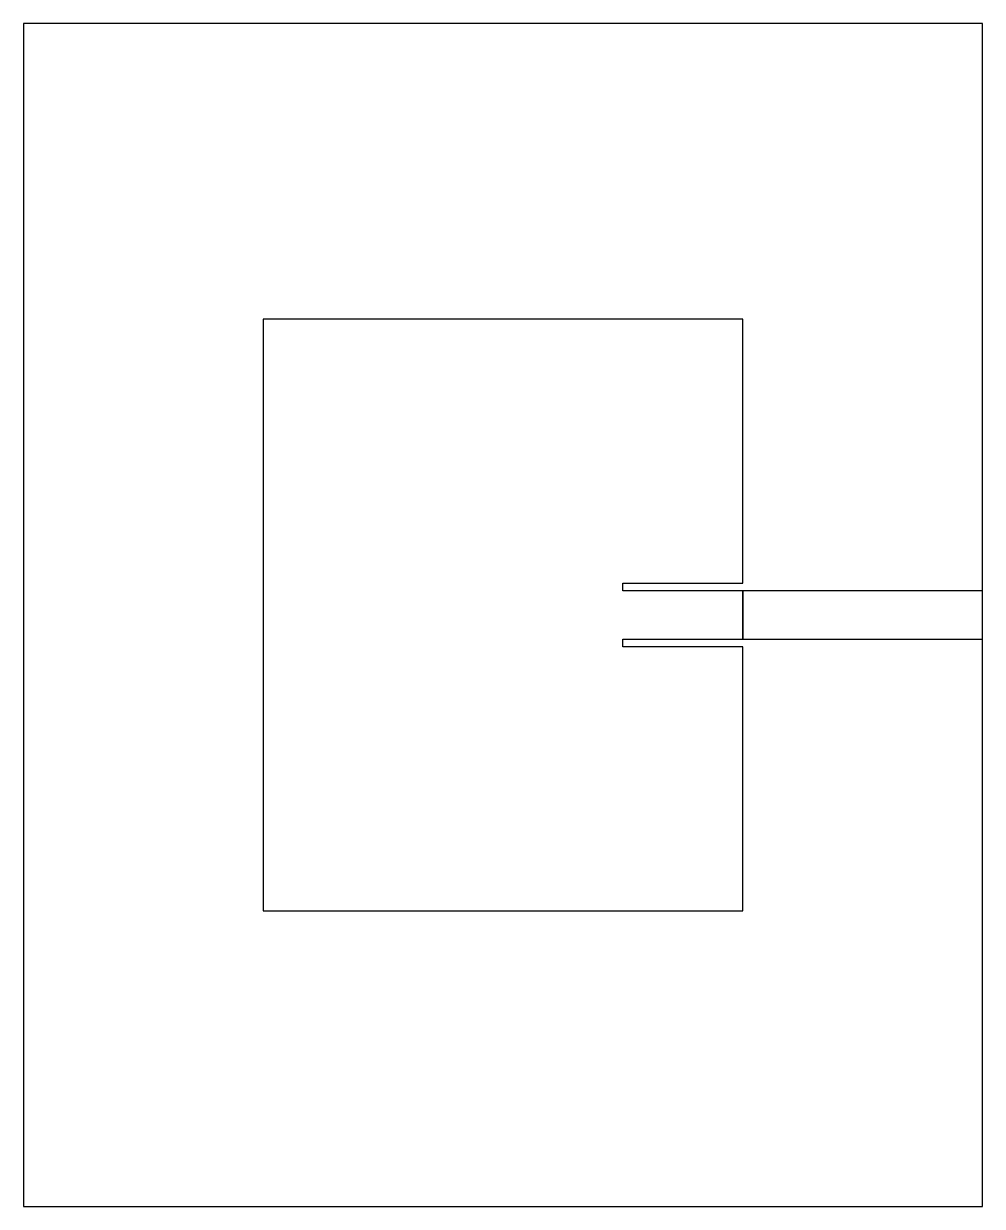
# Model space of a CAD drawing. Extents: x -46.2 to 15.4, y -36.5 to 39.5.
import ezdxf

# ---------------------------------------------------------------- set-up
doc = ezdxf.new("R2010")
doc.units = 0

msp = doc.modelspace()

# ---------------------------------------------------------------- linework, layer by layer
at = {"layer": 'COPPER (ANNEALED)'}
for points in [[(-30.8, -17.45), (0, -17.45), (0, -17.45), (0, -0.5), (0, -0.5), (-7.7, -0.5), (-7.7, -0.5), (-7.7, 0), (-7.7, 0), (0, 0), (0, 0), (0, 3.1), (0, 3.1), (-7.7, 3.1), (-7.7, 3.1), (-7.7, 3.6), (-7.7, 3.6), (0, 3.6), (0, 3.6), (0, 20.55), (0, 20.55), (-30.8, 20.55), (-30.8, 20.55), (-30.8, -17.45)], [(0, 0), (15.4, 0), (15.4, 0), (15.4, 3.1), (15.4, 3.1), (0, 3.1), (0, 3.1), (0, 0)]]:
    msp.add_lwpolyline(points, close=True, dxfattribs=at)
at = {"layer": 'FR-4 (LOSSY)'}
msp.add_lwpolyline([(15.4, 39.55), (-46.2, 39.55), (-46.2, 39.55), (-46.2, -36.45), (-46.2, -36.45), (15.4, -36.45), (15.4, -36.45), (15.4, 39.55)], close=True, dxfattribs=at)

doc.saveas('drawing.dxf')
